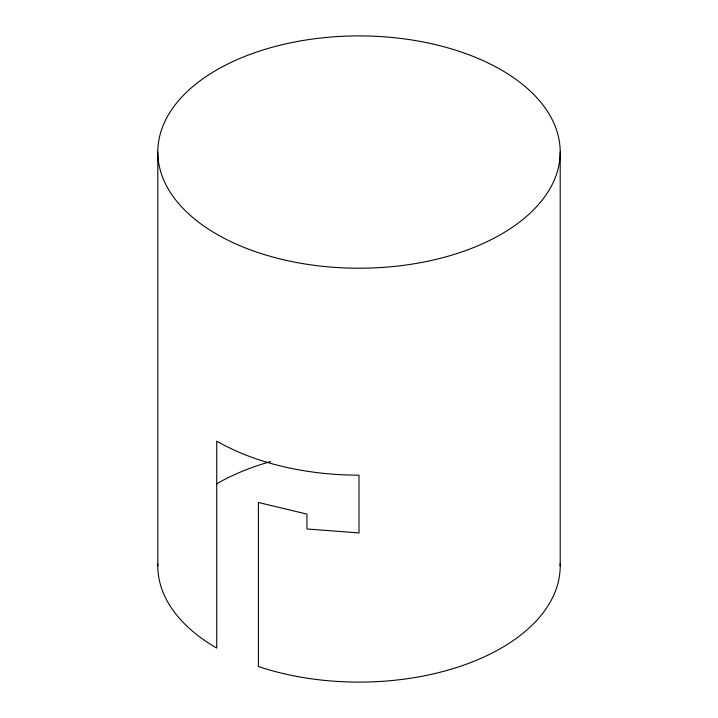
<?xml version="1.0" encoding="UTF-8"?>
<svg xmlns="http://www.w3.org/2000/svg" width="718" height="718" viewBox="0 0 718 718"><rect width="100%" height="100%" fill="white"/><g stroke="black" fill="none" stroke-linecap="round" stroke-linejoin="round"><path stroke-width="1.08" d="M560.202 152.063A201.202 116.163 0 0 1 258.399 252.664A201.202 116.163 0 0 1 258.399 51.463A201.202 116.163 0 0 1 560.202 152.063L560.202 565.937M157.798 152.063L157.798 565.937M560.166 563.783A201.202 116.163 0 0 1 461.216 665.999A201.202 116.163 0 0 1 258.399 666.537L258.399 502.483L306.927 514.097L306.927 528.978L359 532.935L359 475.163A201.202 116.163 0 0 1 216.728 441.139L216.728 648.076A201.202 116.163 0 0 1 157.834 563.783M216.728 483.797A201.202 116.163 0 0 1 270.749 461.539"/></g></svg>
